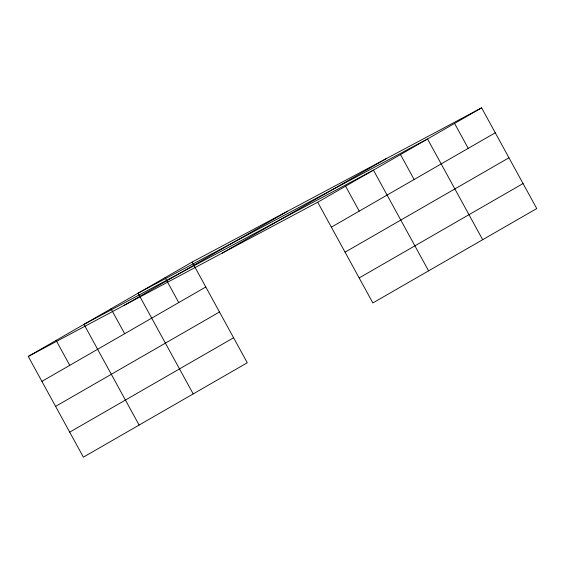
<?xml version="1.0" encoding="UTF-8"?>
<svg xmlns="http://www.w3.org/2000/svg" width="565" height="565" viewBox="0 0 565 565"><rect width="100%" height="100%" fill="white"/><g stroke="black" fill="none" stroke-linecap="round" stroke-linejoin="round"><path stroke-width="0.85" d="M192.142 262.054L247.279 362.765L83.387 457.156L28.25 356.444L192.142 262.054L481.613 107.844L536.75 208.556L372.858 302.946L317.721 202.235L481.613 107.844M123.777 305.559L287.67 211.169M222.193 253.127L386.086 158.737M41.902 381.382L205.794 286.992M331.373 227.165L495.265 132.775M55.589 406.383L219.488 311.993M345.06 252.174L508.952 157.783M69.693 432.147L233.592 337.757M359.163 277.938L523.063 183.547M28.25 356.444L317.721 202.235M454.571 123.417L468.223 148.355M482.665 239.701L427.528 138.99L138.058 293.207L193.195 393.911M400.486 154.57L414.138 179.501M428.581 270.847L373.444 170.143L83.973 324.352L139.11 425.064M345.582 186.189L359.234 211.119M165.1 277.634L178.752 302.565M111.015 308.78L124.667 333.717M56.112 340.398L69.763 365.336"/></g></svg>
